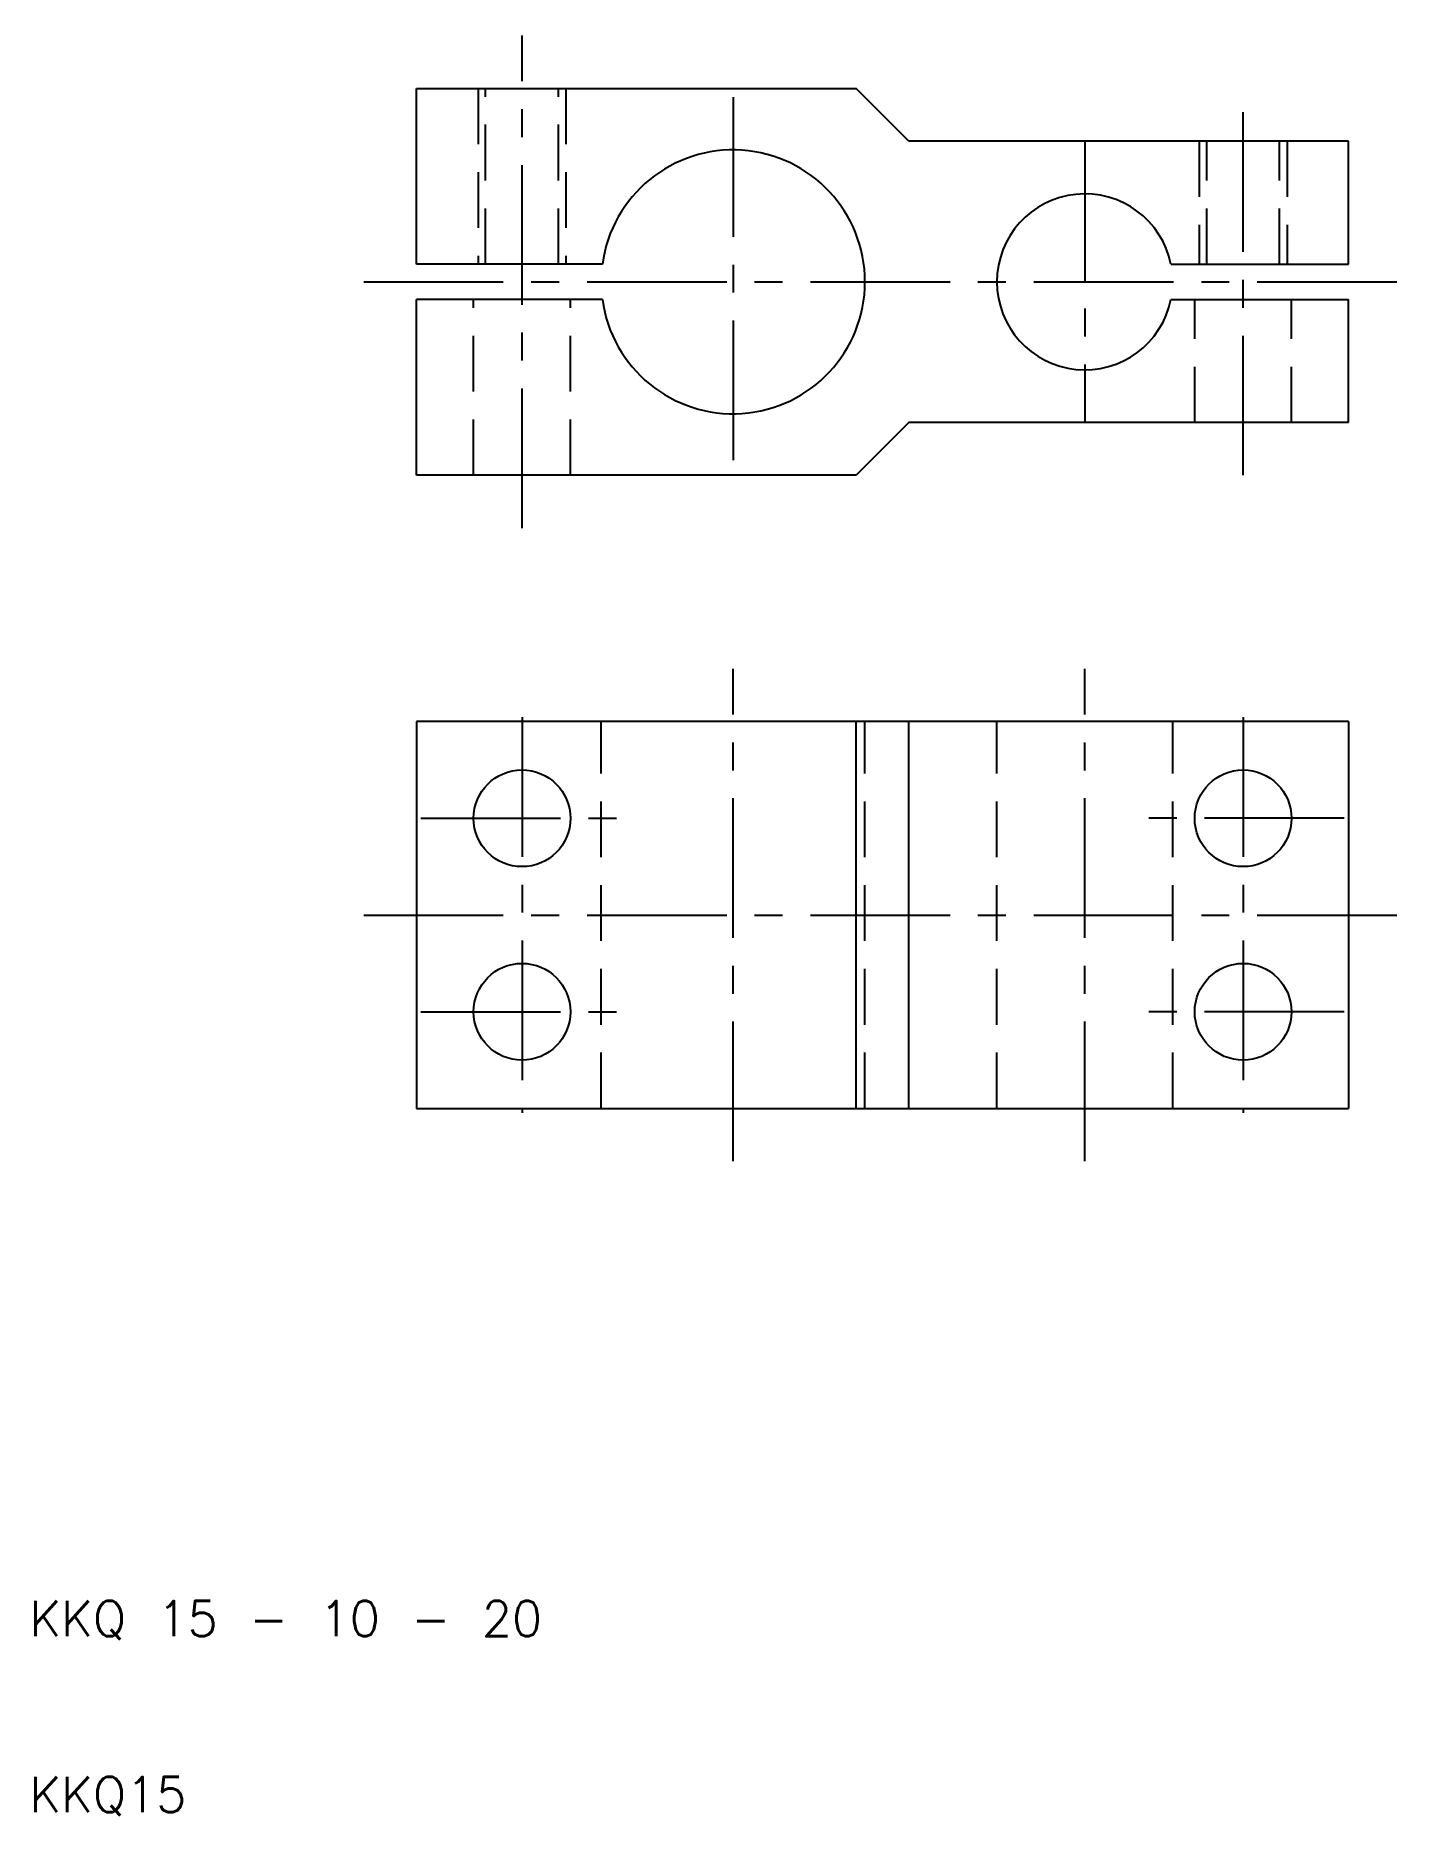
# Model space of a CAD drawing. Extents: x 10 to 88, y 10 to 111.
import ezdxf

# ---------------------------------------------------------------- set-up
doc = ezdxf.new("R2010")
doc.units = 0
doc.header["$LTSCALE"] = 0.25
doc.linetypes.add('CENTER', pattern=[50.8, 31.75, -6.35, 6.35, -6.35])
doc.linetypes.add('DASHED', pattern=[19.05, 12.7, -6.35])
doc.layers.get('0').update_dxf_attribs({"linetype": 'CONTINUOUS'})
doc.layers.add('CENTER', color=1, linetype='CENTER')
doc.styles.get("Standard").update_dxf_attribs({"font": 'txt.shx', "bigfont": 'extfont.shx'})

msp = doc.modelspace()

# ---------------------------------------------------------------- linework, layer by layer
for p, q in [((32, 98), (32, 108)), ((32, 108), (57, 108)), ((60, 105), (57, 108)), ((85, 105), (60, 105)), ((85, 98), (85, 105)), ((42.567, 98), (32, 98)), ((74.899, 98), (85, 98)), ((32, 86), (32, 96)), ((42.567, 96), (32, 96)), ((74.899, 96), (85, 96)), ((85, 89), (85, 96)), ((60, 89), (57, 86)), ((85, 89), (60, 89)), ((57, 86), (32, 86)), ((85, 72), (32, 72)), ((32, 72), (32, 50)), ((57, 50), (57, 72)), ((60, 50), (60, 72)), ((85, 72), (85, 50)), ((32, 50), (85, 50))]:
    msp.add_line(p, q)
at = {"color": 3, "linetype": 'DASHED'}
for p, q in [((35.5, 108), (35.5, 98)), ((35.933, 98), (35.933, 108)), ((40.067, 98), (40.067, 108)), ((40.5, 108), (40.5, 98)), ((76.5, 105), (76.5, 98)), ((76.933, 98), (76.933, 105)), ((81.067, 98), (81.067, 105)), ((81.5, 105), (81.5, 98)), ((35.25, 86), (35.25, 96)), ((40.75, 86), (40.75, 96)), ((76.25, 89), (76.25, 96)), ((81.75, 89), (81.75, 96)), ((42.5, 50), (42.5, 72)), ((57.5, 50), (57.5, 72)), ((65, 50), (65, 72)), ((75, 50), (75, 72))]:
    msp.add_line(p, q, dxfattribs=at)
for centre in [(38, 66.5), (79, 66.5), (38, 55.5), (79, 55.5)]:
    msp.add_circle(centre, 2.75)
for centre, radius, start, end in [((50, 97), 7.5, 187.66226, 172.33774), ((70, 97), 5, 11.53696, 348.46304)]:
    msp.add_arc(centre, radius, start, end)
at = {"layer": 'CENTER', "color": 1, "linetype": 'CENTER'}
for p, q in [((38, 83), (38, 111)), ((50, 107.5), (50, 86.5)), ((79, 86), (79, 108)), ((70, 105), (70, 89)), ((29, 97), (88, 97)), ((50, 47), (50, 75)), ((70, 47), (70, 75)), ((38, 72.25), (38, 49.75)), ((79, 72.25), (79, 49.75)), ((32.25, 66.5), (43.75, 66.5)), ((84.75, 66.5), (73.25, 66.5)), ((29, 61), (88, 61)), ((32.25, 55.5), (43.75, 55.5)), ((84.75, 55.5), (73.25, 55.5))]:
    msp.add_line(p, q, dxfattribs=at)

# ---------------------------------------------------------------- texts
for s, p in [('KKQ 15 - 10 - 20', (10, 20)), ('KKQ15', (10, 10))]:
    msp.add_text(s, height=2).set_placement(p)

doc.saveas('drawing.dxf')
